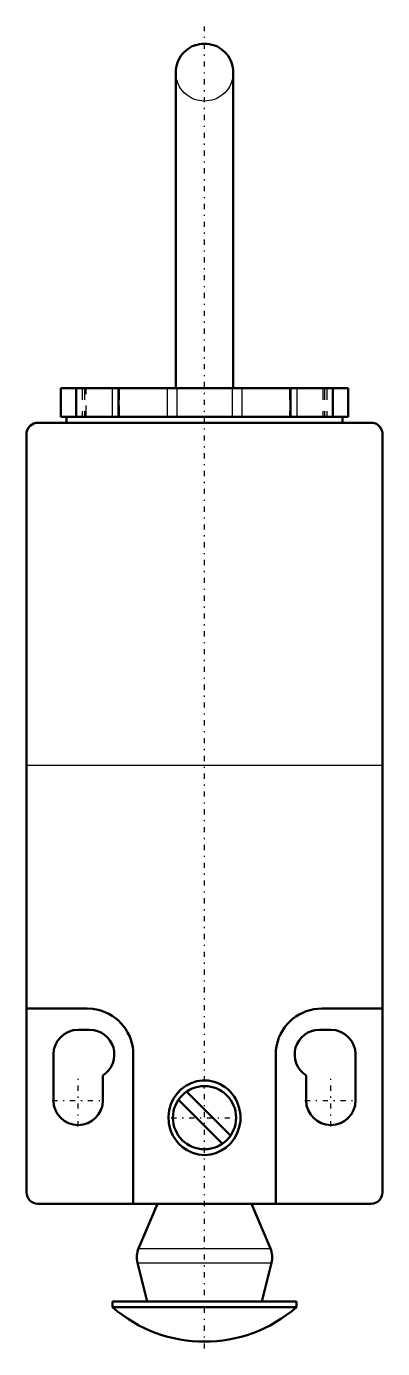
# Model space of a CAD drawing. Header units: millimetres. Extents: x -16 to 16, y -13 to 102.
import ezdxf

# ---------------------------------------------------------------- set-up
doc = ezdxf.new("R2010")
doc.units = ezdxf.units.MM
doc.linetypes.add('Center', pattern=[1.5, 0.45, -0.5, 0.05, -0.5])
doc.linetypes.add('Dashed', pattern=[2, 1, -1])
for name, color, linetype, lineweight in [('AM_0', 7, 'Continuous', 50), ('AM_4', 3, 'Continuous', 25), ('AM_7', 7, 'Center', 25), ('AM_9', 6, 'Dashed', 25)]:
    doc.layers.add(name, color=color, linetype=linetype, lineweight=lineweight)

msp = doc.modelspace()

# ---------------------------------------------------------------- linework, layer by layer
at = {"layer": 'AM_0'}
for p, q in [((-2.5, 98.5), (-2.5, 71)), ((2.5, 71), (2.5, 98.5)), ((-12.5, 71), (-12.5, 68.5)), ((-12.5, 71), (12.5, 71)), ((-11.16, 71), (-11.16, 68.5)), ((-7.5, 71), (-7.5, 68.5)), ((7.5, 68.5), (7.5, 71)), ((11.16, 68.5), (11.16, 71)), ((12.5, 68.5), (12.5, 71)), ((-14.5, 68), (14.5, 68)), ((-12.5, 68.5), (12.5, 68.5)), ((-12, 68.5), (-12, 68)), ((12, 68), (12, 68.5)), ((-15.5, 67), (-15.5, 1)), ((15.5, 1), (15.5, 67)), ((-10.2, 17), (-15.5, 17)), ((15.5, 17), (10.2, 17)), ((-10, 15.15), (-11, 15.15)), ((11, 15.15), (10, 15.15)), ((-13.15, 13), (-13.15, 9)), ((-6.2, 0), (-6.2, 13)), ((6.2, 13), (6.2, 0)), ((13.15, 9), (13.15, 13)), ((-8.85, 9), (-8.85, 11.18)), ((8.85, 11.18), (8.85, 9)), ((-1.56, 9.77), (2.27, 5.94)), ((1.56, 5.23), (-2.27, 9.06)), ((-14.5, 0), (14.5, 0)), ((-4.1, 0), (-5.74, -3.88)), ((5.74, -3.88), (4.1, 0)), ((-5.84, -5.15), (-5, -8.5)), ((5, -8.5), (5.84, -5.15)), ((-8, -8.5), (8, -8.5)), ((-8, -8.5), (-8, -9)), ((-8, -9), (8, -9)), ((8, -9), (8, -8.5))]:
    msp.add_line(p, q, dxfattribs=at)
for points in [[(-2.5, 98.5), (-2.49, 98.72), (-2.46, 98.93), (-2.41, 99.15), (-2.35, 99.36), (-2.27, 99.56), (-2.17, 99.75), (-2.05, 99.93), (-1.92, 100.11), (-1.77, 100.27), (-1.61, 100.42), (-1.43, 100.55), (-1.25, 100.67), (-1.06, 100.77), (-0.86, 100.85), (-0.65, 100.91), (-0.43, 100.96), (-0.22, 100.99), (0, 101)], [(0, 101), (0.22, 100.99), (0.43, 100.96), (0.65, 100.91), (0.86, 100.85), (1.06, 100.77), (1.25, 100.67), (1.43, 100.55), (1.61, 100.42), (1.77, 100.27), (1.92, 100.11), (2.05, 99.93), (2.17, 99.75), (2.27, 99.56), (2.35, 99.36), (2.41, 99.15), (2.46, 98.93), (2.49, 98.72), (2.5, 98.5)], [(-14.5, 68), (-14.67, 67.98), (-14.85, 67.94), (-15.01, 67.86), (-15.15, 67.76), (-15.27, 67.63), (-15.38, 67.48), (-15.44, 67.33), (-15.49, 67.17), (-15.5, 67)], [(15.5, 67), (15.49, 67.15), (15.45, 67.31), (15.39, 67.45), (15.31, 67.59), (15.21, 67.7), (15.09, 67.81), (14.96, 67.89), (14.81, 67.95), (14.66, 67.99), (14.5, 68)], [(-6.2, 13), (-6.21, 13.33), (-6.25, 13.66), (-6.32, 13.99), (-6.42, 14.31), (-6.54, 14.62), (-6.69, 14.91), (-6.86, 15.2), (-7.06, 15.47), (-7.27, 15.72), (-7.5, 15.95), (-7.76, 16.17), (-8.03, 16.36), (-8.32, 16.53), (-8.61, 16.67), (-8.93, 16.79), (-9.25, 16.89), (-9.72, 16.97), (-10.2, 17)], [(10.2, 17), (9.87, 16.99), (9.53, 16.94), (9.19, 16.87), (8.86, 16.77), (8.55, 16.64), (8.25, 16.49), (7.95, 16.31), (7.67, 16.1), (7.42, 15.87), (7.19, 15.63), (6.97, 15.36), (6.78, 15.07), (6.62, 14.78), (6.48, 14.48), (6.37, 14.16), (6.29, 13.83), (6.22, 13.42), (6.2, 13)], [(-2.25, 5.24), (-1.91, 4.92), (-1.51, 4.66), (-1.04, 4.43), (-0.52, 4.29), (-0.01, 4.25), (0.51, 4.29), (0.99, 4.42), (1.46, 4.63), (1.89, 4.91), (2.27, 5.26), (2.59, 5.67), (2.85, 6.14), (3.03, 6.66), (3.12, 7.2), (3.12, 7.76), (3.03, 8.32), (2.85, 8.85), (2.72, 9.1), (2.58, 9.35), (2.23, 9.78), (2.03, 9.98), (1.81, 10.15), (1.35, 10.43), (1.1, 10.54), (0.84, 10.63), (0.34, 10.73), (-0.19, 10.74), (-0.68, 10.67), (-1.17, 10.51), (-1.62, 10.28), (-2.03, 9.97), (-2.39, 9.6), (-2.69, 9.16), (-2.92, 8.68), (-3.07, 8.15), (-3.13, 7.6), (-3.1, 7.03), (-2.98, 6.49), (-2.88, 6.22), (-2.76, 5.96), (-2.53, 5.59), (-2.25, 5.24)]]:
    msp.add_lwpolyline(points, dxfattribs=at)
msp.add_circle((0, 7.5), 2.75, dxfattribs=at)
for centre, radius, start, end in [((-11, 13), 2.15, 90, 180), ((-10, 13), 2.15, 302.336, 90), ((10, 13), 2.15, 90, 237.664), ((11, 13), 2.15, 360, 90), ((-11, 9), 2.15, 180, 0), ((11, 9), 2.15, 180, 0), ((-14.5, 1), 1, 180, 270), ((14.5, 1), 1, 270, 0), ((-3.9, -4.66), 2, 157.1094, 194.0362), ((3.9, -4.66), 2, 345.9638, 22.8906), ((0, 0.17), 12.17, 228.8879, 311.1121)]:
    msp.add_arc(centre, radius, start, end, dxfattribs=at)
at = {"layer": 'AM_4'}
for p, q in [((-8.03, 71), (-8.03, 68.5)), ((-3.24, 71), (-3.24, 68.5)), ((-2.41, 71), (-2.41, 68.5)), ((2.41, 71), (2.41, 68.5)), ((3.24, 71), (3.24, 68.5)), ((8.03, 71), (8.03, 68.5)), ((-15.5, 38.2), (15.5, 38.2)), ((-5.74, -3.88), (5.74, -3.88)), ((-5.84, -5.15), (5.84, -5.15))]:
    msp.add_line(p, q, dxfattribs=at)
at = {"layer": 'AM_7'}
for p, q in [((0, -12.6), (0, 102.5)), ((-11, 6.74), (-11, 11.26)), ((11, 6.74), (11, 11.26)), ((-13.26, 9), (-8.74, 9)), ((8.74, 9), (13.26, 9)), ((-2.89, 7.5), (2.89, 7.5))]:
    msp.add_line(p, q, dxfattribs=at)
at = {"layer": 'AM_9'}
for p, q in [((-10.66, 71), (-10.66, 68.5)), ((-10.44, 71), (-10.44, 68.5)), ((-10.3, 68.5), (-10.3, 71)), ((-7.42, 71), (-7.42, 68.5)), ((-7.4, 68.5), (-7.4, 71)), ((7.4, 71), (7.4, 68.5)), ((7.42, 71), (7.42, 68.5)), ((10.3, 71), (10.3, 68.5)), ((10.44, 71), (10.44, 68.5)), ((10.66, 71), (10.66, 68.5))]:
    msp.add_line(p, q, dxfattribs=at)
msp.add_lwpolyline([(2.5, 98.5), (2.49, 98.28), (2.46, 98.07), (2.41, 97.85), (2.35, 97.64), (2.27, 97.44), (2.17, 97.25), (2.05, 97.07), (1.92, 96.89), (1.77, 96.73), (1.61, 96.58), (1.43, 96.45), (1.25, 96.33), (1.06, 96.23), (0.86, 96.15), (0.65, 96.09), (0.43, 96.04), (0.22, 96.01), (0, 96), (-0.22, 96.01), (-0.43, 96.04), (-0.65, 96.09), (-0.86, 96.15), (-1.06, 96.23), (-1.25, 96.33), (-1.43, 96.45), (-1.61, 96.58), (-1.77, 96.73), (-1.92, 96.89), (-2.05, 97.07), (-2.17, 97.25), (-2.27, 97.44), (-2.35, 97.64), (-2.41, 97.85), (-2.46, 98.07), (-2.49, 98.28), (-2.5, 98.5)], dxfattribs=at)

doc.saveas('drawing.dxf')
